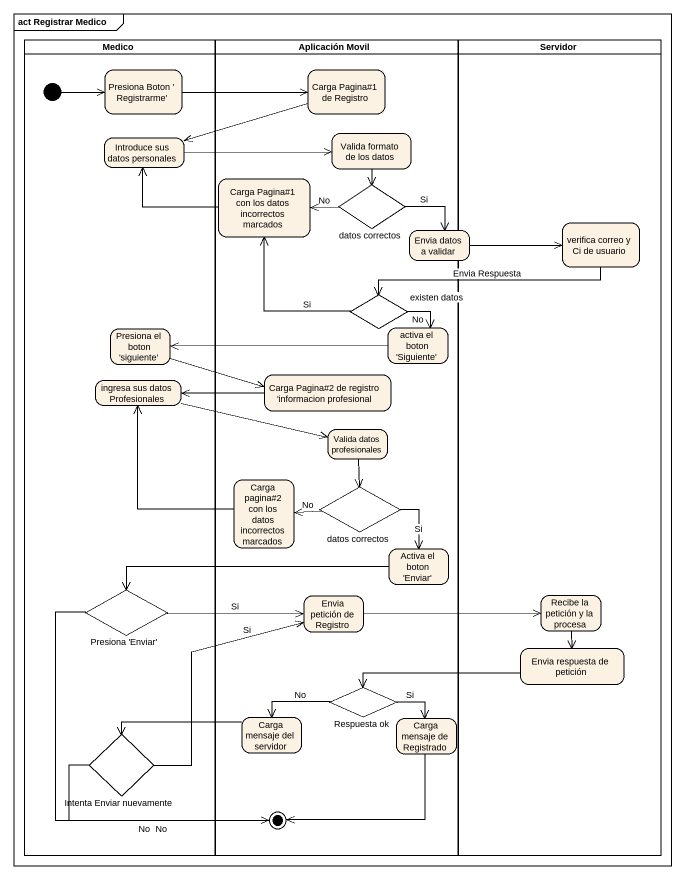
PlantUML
@startuml
mainframe act Registrar Medico
hide empty description
state Medico <<partition>> {
  state "Presiona Boton ' Registrarme'" as Presiona_Boton_Registrarme
  state "Introduce sus datos personales" as Introduce_sus_datos
  state "Presiona el boton 'siguiente'" as Presiona_el_boton_siguiente
  state "ingresa sus datos Profesionales" as ingresa_sus_datos
  state "Presiona 'Enviar'" as Presiona_Enviar <<choice>>
  state "Intenta Enviar nuevamente" as Intenta_Enviar_nuevamente <<choice>>
  [*] -right-> Presiona_Boton_Registrarme
}
state "Aplicación Movil" as Aplicación_Movil <<partition>> {
  state "Carga Pagina#1 de Registro" as Carga_Pagina_1_de_Registro
  state "Valida formato de los datos" as Valida_formato_de_los_datos
  state "Carga Pagina#1 con los datos incorrectos marcados" as Carga_Pagina_1_con_los
  state "datos correctos" as datos_correctos <<choice>>
  state "existen datos" as existen_datos <<choice>>
  state "activa el boton 'Siguiente'" as activa_el_boton_Siguiente
  state "Carga Pagina#2 de registro 'informacion profesional" as Carga_Pagina_2_de_registro
  state "Valida datos profesionales" as Valida_datos_profesionales
  state "Carga pagina#2 con los datos incorrectos marcados" as Carga_pagina_2_con_los
  state "datos correctos" as datos_correctos_2 <<choice>>
  state "Activa el boton 'Enviar'" as Activa_el_boton_Enviar
  state "Envia petición de Registro" as Envia_petición_de_Registro
  state "Respuesta ok" as Respuesta_ok <<choice>>
  state "Carga mensaje del servidor" as Carga_mensaje_del_servidor
  state "Carga mensaje de Registrado" as Carga_mensaje_de_Registrado
  state final1 <<end>>
}
state Servidor <<partition>> {
  state "verifica correo y Ci de usuario" as verifica_correo_y_Ci_de
  state "Recibe la petición y la procesa" as Recibe_la_petición_y_la
  state "Envia respuesta de petición" as Envia_respuesta_de_petición
}
state "Envia datos a validar" as Envia_datos_a_validar
Presiona_Boton_Registrarme -right-> Carga_Pagina_1_de_Registro
Carga_Pagina_1_de_Registro -left-> Introduce_sus_datos
Introduce_sus_datos -right-> Valida_formato_de_los_datos
Valida_formato_de_los_datos --> datos_correctos
Carga_Pagina_1_con_los -left-> Introduce_sus_datos
datos_correctos -left-> Carga_Pagina_1_con_los : No
datos_correctos -right-> Envia_datos_a_validar : Si
verifica_correo_y_Ci_de -left-> existen_datos : Envia Respuesta
Envia_datos_a_validar -right-> verifica_correo_y_Ci_de
existen_datos -up-> Carga_Pagina_1_con_los : Si
existen_datos --> activa_el_boton_Siguiente : No
Presiona_el_boton_siguiente -right-> Carga_Pagina_2_de_registro
activa_el_boton_Siguiente -left-> Presiona_el_boton_siguiente
ingresa_sus_datos -right-> Valida_datos_profesionales
Carga_Pagina_2_de_registro -left-> ingresa_sus_datos
Valida_datos_profesionales --> datos_correctos_2
Carga_pagina_2_con_los -up-> ingresa_sus_datos
datos_correctos_2 -left-> Carga_pagina_2_con_los : No
datos_correctos_2 --> Activa_el_boton_Enviar : Si
Activa_el_boton_Enviar -left-> Presiona_Enviar
Presiona_Enviar -right-> Envia_petición_de_Registro : Si
Presiona_Enviar --> final1 : No
Envia_petición_de_Registro -right-> Recibe_la_petición_y_la
Recibe_la_petición_y_la --> Envia_respuesta_de_petición
Envia_respuesta_de_petición -left-> Respuesta_ok
Respuesta_ok -left-> Carga_mensaje_del_servidor : No
Respuesta_ok -right-> Carga_mensaje_de_Registrado : Si
Carga_mensaje_del_servidor -left-> Intenta_Enviar_nuevamente
Carga_mensaje_de_Registrado -left-> final1
Intenta_Enviar_nuevamente -up-> Envia_petición_de_Registro : Si
Intenta_Enviar_nuevamente -right-> final1 : No
@enduml
